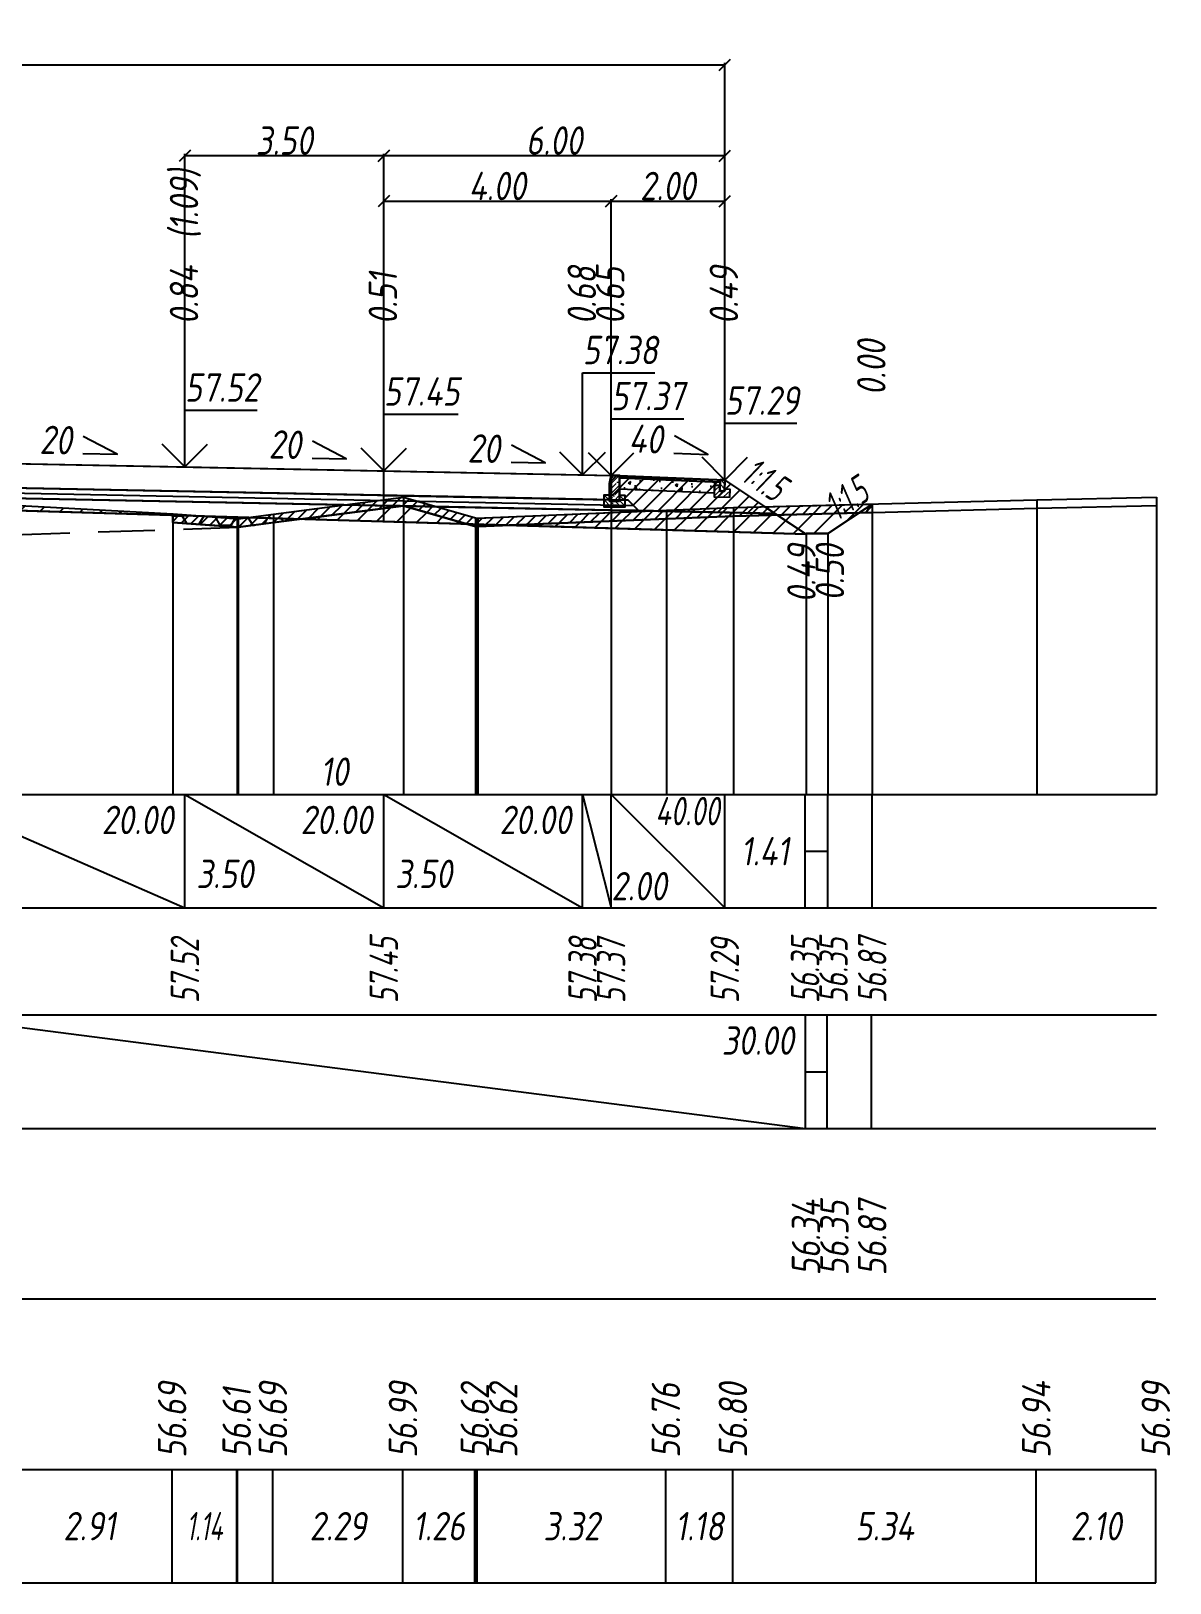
# Model space of a CAD drawing. Extents: x -717 to 1451, y -133302 to 233.
# Drawn here: x -158.1 to -57.9, y -72174.4 to -72037.8 of the extents above; entities that cross this region are included whole.
import ezdxf
from ezdxf.enums import TextEntityAlignment as Align

# ---------------------------------------------------------------- set-up
doc = ezdxf.new("R2010")
doc.units = 0
doc.linetypes.add('штриховая', pattern=[0.75, 0.5, -0.25])
for name, color, linetype in [('Интерполированный поперечник', 2, 'Continuous'), ('КОД_399', 252, 'Continuous'), ('Код_510', 7, 'Continuous'), ('Код_514', 1, 'Continuous'), ('Код_516', 1, 'Continuous'), ('Контур_0', 7, 'Continuous'), ('Контур_2521', 7, 'Continuous'), ('Контур_2564', 7, 'Continuous'), ('Контур_2660', 7, 'Continuous'), ('Контур_2665', 7, 'Continuous'), ('Контур_400', 7, 'Continuous'), ('Контур_508', 7, 'Continuous'), ('Контур_512', 7, 'Continuous'), ('Контур_513', 7, 'Continuous'), ('Красный поперечник', 1, 'Continuous'), ('Объём_2501', 7, 'Continuous'), ('Объём_2564', 7, 'Continuous'), ('Объём_2650', 7, 'Continuous'), ('Объём_2660', 7, 'Continuous'), ('Объём_2661', 7, 'Continuous'), ('Объём_2662', 7, 'Continuous'), ('Объём_2663', 7, 'Continuous'), ('Объём_2664', 7, 'Continuous'), ('Объём_2665', 7, 'Continuous'), ('Объём_2666', 7, 'Continuous'), ('Откосы', 7, 'Continuous'), ('Отметки покрытия', 7, 'Continuous'), ('Рабочие отметки', 7, 'Continuous'), ('Рабочие отметки доп.', 7, 'Continuous'), ('Слои выравнивания', 7, 'Continuous'), ('Таблица', 7, 'Continuous'), ('Уклоны проезжей части', 7, 'Continuous'), ('Черный поперечник', 3, 'Continuous')]:
    doc.layers.add(name, color=color, linetype=linetype)
for name, color, linetype, true_color in [('Контур_2540', 2, 'Continuous', 0xffff00), ('Контур_2560', 2, 'Continuous', 0xffff00), ('Контур_2561', 7, 'Continuous', 0xff8040), ('Контур_2562', 3, 'Continuous', 0x00ff00), ('Контур_2563', 7, 'Continuous', 0xff8000), ('Контур_2570', 7, 'Continuous', 0x80ff00), ('Контур_2736', 4, 'Continuous', 0x00ffff), ('Контур_402', 7, 'Continuous', 0xff6464), ('Контур_703', 4, 'Continuous', 0x00ffff), ('Контур_707', 4, 'Continuous', 0x00ffff), ('Контур_720', 131, 'Continuous', 0xaaffff), ('Объём_2500', 7, 'Continuous', 0xc0c0c0), ('Объём_2520', 7, 'Continuous', 0x80ffff), ('Объём_2540', 2, 'Continuous', 0xffff00), ('Объём_2560', 2, 'Continuous', 0xffff00), ('Объём_2561', 7, 'Continuous', 0xff8040), ('Объём_2562', 3, 'Continuous', 0x00ff00), ('Объём_2563', 7, 'Continuous', 0xff8000), ('Объём_2570', 7, 'Continuous', 0x80ff00), ('Объём_2600', 7, 'Continuous', 0x808000), ('Объём_2746', 2, 'Continuous', 0xffff00)]:
    doc.layers.add(name, color=color, linetype=linetype, true_color=true_color)
doc.styles.get("Standard").update_dxf_attribs({"font": 'txt', "height": 2.5})
doc.styles.add('М', font='romand.shx', dxfattribs={"width": 0.8, "oblique": 10, "height": 2.5})
doc.dimstyles.get("Standard").update_dxf_attribs({"dimtxt": 0.18, "dimasz": 0.18, "dimexe": 0.18, "dimexo": 0.0625, "dimgap": 0.09, "dimtad": 0, "dimtih": 1, "dimtoh": 1, "dimdec": 4, "dimzin": 0, "dimdsep": 46, "dimtxsty": 'Standard', "dimcen": 0.09, "dimadec": 0, "dimazin": 0, "dimtfac": 1, "dimtdec": 4, "dimtofl": 0, "dimtmove": 0, "dimatfit": 3, "dimfxl": 1, "dimtolj": 1, "dimtzin": 0, "dimarcsym": 0})
pattern_1 = [(0, (-362.9362, 0), (1.42875, 0.8248891935), [0.9525, -1.905]), (120, (-362.9362, 0), (-1.428749997, 0.824889199), [0.9525, -1.905]), (60, (-362.9362, 0), (3e-09, 1.649778392), [-1.905, 0.9525])]
pattern_2 = [(45, (-362.9362, 0), (-0.898025612, 0.898025612), [])]

# ---------------------------------------------------------------- blocks, each defined once
blk = doc.blocks.new('_Oblique')
at = {"color": 0, "linetype": 'ByBlock', "lineweight": -2}
blk.add_line((-0.5, -0.5), (0.5, 0.5), dxfattribs=at)
blk = doc.blocks.new('*D3006')
at = {"color": 0, "lineweight": -2, "transparency": 16777216}
for p, q in [((-107.09, -72076.92), (-107.09, -72052.6)), ((-107.09, -72052.78), (-97.09, -72052.78)), ((-97.09, -72077.32), (-97.09, -72052.6))]:
    blk.add_line(p, q, dxfattribs=at)
at = {"layer": 'Defpoints', "color": 0, "transparency": 16777216}
for p in [(-97.09, -72052.78), (-107.09, -72076.99), (-97.09, -72077.39)]:
    blk.add_point(p, dxfattribs=at)
at = {"color": 0, "lineweight": -2, "transparency": 16777216, "rotation": 180}
blk.add_blockref('_Oblique', (-107.09, -72052.78), dxfattribs=at)
at = {"color": 0, "lineweight": -2, "transparency": 16777216}
blk.add_blockref('_Oblique', (-97.09, -72052.78), dxfattribs=at)
at = {"color": 0, "transparency": 16777216, "insert": (-102.09, -72051.44), "char_height": 2.5, "width": 0.72, "attachment_point": 5, "style": 'М'}
blk.add_mtext('\\A1;2.00', dxfattribs=at)
blk = doc.blocks.new('*D3008')
at = {"color": 0, "lineweight": -2, "transparency": 16777216}
for p, q in [((-127.09, -72076.52), (-127.09, -72052.6)), ((-127.09, -72052.78), (-107.09, -72052.78)), ((-107.09, -72076.92), (-107.09, -72052.6))]:
    blk.add_line(p, q, dxfattribs=at)
at = {"layer": 'Defpoints', "color": 0, "transparency": 16777216}
for p in [(-107.09, -72052.78), (-127.09, -72076.59), (-107.09, -72076.99)]:
    blk.add_point(p, dxfattribs=at)
at = {"color": 0, "lineweight": -2, "transparency": 16777216, "rotation": 180}
blk.add_blockref('_Oblique', (-127.09, -72052.78), dxfattribs=at)
at = {"color": 0, "lineweight": -2, "transparency": 16777216}
blk.add_blockref('_Oblique', (-107.09, -72052.78), dxfattribs=at)
at = {"color": 0, "transparency": 16777216, "insert": (-117.09, -72051.44), "char_height": 2.5, "width": 0.72, "attachment_point": 5, "style": 'М'}
blk.add_mtext('\\A1;4.00', dxfattribs=at)
blk = doc.blocks.new('*D3010')
at = {"color": 0, "lineweight": -2, "transparency": 16777216}
for p, q in [((-144.59, -72076.17), (-144.59, -72048.6)), ((-127.09, -72048.78), (-144.59, -72048.78)), ((-127.09, -72076.52), (-127.09, -72048.6))]:
    blk.add_line(p, q, dxfattribs=at)
at = {"layer": 'Defpoints', "color": 0, "transparency": 16777216}
for p in [(-144.59, -72048.78), (-144.59, -72076.24), (-127.09, -72076.59)]:
    blk.add_point(p, dxfattribs=at)
at = {"color": 0, "lineweight": -2, "transparency": 16777216, "rotation": 180}
blk.add_blockref('_Oblique', (-144.59, -72048.78), dxfattribs=at)
at = {"color": 0, "lineweight": -2, "transparency": 16777216}
blk.add_blockref('_Oblique', (-127.09, -72048.78), dxfattribs=at)
at = {"color": 0, "transparency": 16777216, "insert": (-135.84, -72047.44), "char_height": 2.5, "width": 0.75, "attachment_point": 5, "style": 'М'}
blk.add_mtext('\\A1;3.50', dxfattribs=at)
blk = doc.blocks.new('*D3011')
at = {"color": 0, "lineweight": -2, "transparency": 16777216}
for p, q in [((-127.09, -72076.52), (-127.09, -72048.6)), ((-97.09, -72048.78), (-127.09, -72048.78)), ((-97.09, -72077.32), (-97.09, -72048.6))]:
    blk.add_line(p, q, dxfattribs=at)
at = {"layer": 'Defpoints', "color": 0, "transparency": 16777216}
for p in [(-127.09, -72048.78), (-127.09, -72076.59), (-97.09, -72077.39)]:
    blk.add_point(p, dxfattribs=at)
at = {"color": 0, "lineweight": -2, "transparency": 16777216, "rotation": 180}
blk.add_blockref('_Oblique', (-127.09, -72048.78), dxfattribs=at)
at = {"color": 0, "lineweight": -2, "transparency": 16777216}
blk.add_blockref('_Oblique', (-97.09, -72048.78), dxfattribs=at)
at = {"color": 0, "transparency": 16777216, "insert": (-112.09, -72047.44), "char_height": 2.5, "width": 0.72, "attachment_point": 5, "style": 'М'}
blk.add_mtext('\\A1;6.00', dxfattribs=at)
blk = doc.blocks.new('*D3013')
at = {"color": 0, "lineweight": -2, "transparency": 16777216}
for p, q in [((-245.24, -72077.62), (-245.24, -72040.6)), ((-245.24, -72040.78), (-97.09, -72040.78)), ((-97.09, -72077.32), (-97.09, -72040.6))]:
    blk.add_line(p, q, dxfattribs=at)
at = {"layer": 'Defpoints', "color": 0, "transparency": 16777216}
for p in [(-97.09, -72040.78), (-245.24, -72077.69), (-97.09, -72077.39)]:
    blk.add_point(p, dxfattribs=at)
at = {"color": 0, "lineweight": -2, "transparency": 16777216, "rotation": 180}
blk.add_blockref('_Oblique', (-245.24, -72040.78), dxfattribs=at)
at = {"color": 0, "lineweight": -2, "transparency": 16777216}
blk.add_blockref('_Oblique', (-97.09, -72040.78), dxfattribs=at)
at = {"color": 0, "transparency": 16777216, "insert": (-171.17, -72039.44), "char_height": 2.5, "width": 0.96, "attachment_point": 5, "style": 'М'}
blk.add_mtext('\\A1;29.63', dxfattribs=at)
blk = doc.blocks.new('Тротуар1')
at = {"linetype": 'Continuous', "lineweight": 13}
h = blk.add_hatch(dxfattribs=at)
h.set_pattern_fill('ANSI35', scale=5, angle=90)
h.set_pattern_definition([(135, (-1541.6927, -4801.9416), (-0.88388348, -0.88388348), []), (135, (-1541.6927, -4801.0577), (-0.88388348, -0.88388348), [1.5625, -0.3125, 0, -0.3125])])
h.paths.add_polyline_path([(-16.72, -1.24), (-17.72, -1.24), (-17.72, -2.24), (-18.52, -2.24), (-18.52, -1.85), (-19.52, -1.89), (-19.52, -3.24), (-16.72, -3.24)])
h = blk.add_hatch(dxfattribs=at)
h.set_pattern_fill('ANSI35', scale=5)
h.set_pattern_definition([(45, (-1541.6927, -4800.4416), (-0.88388348, 0.88388348), []), (45, (-1540.8088, -4800.4416), (-0.88388348, 0.88388348), [1.5625, -0.3125, 0, -0.3125])])
h.paths.add_polyline_path([(-17.72, -0.24), (-18.52, -0.24), (-18.52, -2.24), (-17.72, -2.24)])
at = {"linetype": 'Continuous'}
h = blk.add_hatch(dxfattribs=at)
h.set_pattern_fill('ANSI31', color=256, scale=15, angle=45, style=0)
h.set_pattern_definition([(90, (-1932.1888, -4954.235), (-1.875, 3e-16), [])])
h.paths.add_polyline_path([(0, 0), (-17.72, -0.24), (-17.71, -0.63), (-11.04, -0.58), (0, -0.4)])
at = {"layer": 'КОД_399'}
h = blk.add_hatch(dxfattribs=at)
h.set_pattern_fill('AR-CONC', scale=0.7, angle=45, style=0)
h.set_pattern_definition([(95, (-1932.189, -4954.235), (3.860864, 3.2396496), [0.525, -5.775]), (40, (-1932.189, -4954.235), (-4.409945, 3.036377), [0.42, -4.62]), (145.45144, (-1931.867, -4953.965), (-0.549081, 6.2760265), [0.4461813, -4.907995]), (91.1842, (-1933.179, -4953.245), (6.101854, 4.4632964), [0.7875, -8.6625]), (141.63564, (-1932.67, -4952.873), (-0.1953, 9.447982), [0.669272, -7.361996]), (36.18416, (-1933.179, -4953.245), (-0.1953, 9.447982), [0.63, -6.93]), (66, (-1932.4363, -4952.9975), (4.947401, 0.9616773), [0.525, -5.775]), (11, (-1932.4363, -4952.9975), (-2.38496, 4.793659), [0.42, -4.62]), (116.45144, (-1932.024, -4952.9174), (2.562441, 5.7553363), [0.4461813, -4.907995]), (82.5, (-1932.1888, -4954.235), (-1.5875523, 1.7079287), [0, -4.564, 0, -4.69, 0, -4.6375]), (52.5, (-1932.1888, -4954.235), (-0.6501106, 3.2543661), [0, -2.674, 0, -4.459, 0, -1.7675]), (12.5, (-1933.2926, -4955.3388), (2.7539272, 2.5306453), [0, -1.75, 0, -5.46, 0, -7.245]), (2.5, (-1933.7876, -4955.8337), (2.3911299, 3.3821186), [0, -2.275, 0, -3.626, 0, -5.145])])
h.paths.add_polyline_path([(0, -0.4), (-17.71, -0.63), (-17.72, -1.24), (-16.71, -1.24), (-16.72, -2.62), (-0.07, -2.41)])
at = {"linetype": 'Continuous'}
blk.add_lwpolyline([(-17.72, -1.24), (-16.72, -1.24), (-16.72, -3.24), (-19.52, -3.24), (-19.52, -1.89), (-18.52, -1.85)], dxfattribs=at)
at = {"color": 7, "lineweight": 30}
for points in [[(-18.52, -0.24), (-18.52, -2.24), (-17.72, -2.24), (-17.72, -0.24), (-18.52, -0.24)], [(-8.6, -0.53), (0, -0.4)]]:
    blk.add_lwpolyline(points, dxfattribs=at)
for points in [[(0, 0), (-17.72, -0.24), (-17.72, -0.63), (0, -0.4)], [(0, -0.4), (-17.71, -0.63), (-17.72, -1.24), (-16.71, -1.24), (-16.72, -2.62), (-0.07, -2.39)]]:
    blk.add_lwpolyline(points, close=True)
blk = doc.blocks.new('БР100.30.18')
at = {"linetype": 'Continuous', "lineweight": 13}
h = blk.add_hatch(dxfattribs=at)
h.set_pattern_fill('ANSI35', scale=5)
h.set_pattern_definition([(45, (-1504.996, -4799.2297), (-0.88388348, 0.88388348), []), (45, (-1504.1121, -4799.2297), (-0.88388348, 0.88388348), [1.5625, -0.3125, 0, -0.3125])])
h.paths.add_polyline_path([(0.3, 3.47), (1.8, 3.47), (1.8, -1.03), (0, -1.03), (0, 1.97)])
h = blk.add_hatch(dxfattribs=at)
h.set_pattern_fill('ANSI35', scale=5, angle=90)
h.set_pattern_definition([(135, (-1504.996, -4800.7297), (-0.88388348, -0.88388348), []), (135, (-1504.996, -4799.8458), (-0.88388348, -0.88388348), [1.5625, -0.3125, 0, -0.3125])])
h.paths.add_polyline_path([(-1, -0.03), (0, -0.03), (0, -1.03), (1.8, -1.03), (1.8, -0.03), (2.8, -0.03), (2.8, -2.03), (-1, -2.03)])
at = {"color": 7, "lineweight": 30}
blk.add_lwpolyline([(1.8, -1.03), (0, -1.03), (0, 1.97), (0.3, 3.47), (1.8, 3.47)], close=True, dxfattribs=at)
at = {"linetype": 'Continuous'}
blk.add_lwpolyline([(0, -0.03), (-1, -0.03), (-1, -2.03), (2.8, -2.03), (2.8, -0.03), (1.8, -0.03)], dxfattribs=at)

msp = doc.modelspace()

# ---------------------------------------------------------------- hatches: boundary and pattern name
at = {"layer": 'Объём_2563'}
h = msp.add_hatch(dxfattribs=at)
h.set_pattern_fill('ANSI31', color=256, scale=0.3)
h.set_pattern_definition([(45, (-362.9362, 0), (-0.673519209, 0.673519209), [])])
h.paths.add_polyline_path([(-104.669, -72080.022), (-105.588, -72079.104), (-107.088, -72079.074), (-107.088, -72076.924), (-97.088, -72077.324), (-92.681, -72080.262)])
at = {"layer": 'Объём_2570'}
h = msp.add_hatch(dxfattribs=at)
h.set_pattern_fill('ANSI31', color=256, scale=0.2)
h.set_pattern_definition([(45, (-362.9362, 0), (-0.449012806, 0.449012806), [])])
h.paths.add_polyline_path([(-84.111, -72080.187), (-96.313, -72080.504), (-118.941, -72081.423), (-119.023, -72081.408), (-125.345, -72079.586), (-139.897, -72081.478), (-145.659, -72081.064), (-145.659, -72080.314), (-139.897, -72080.728), (-125.345, -72078.836), (-119.023, -72080.658), (-118.941, -72080.673), (-96.313, -72079.754), (-84.111, -72079.437)])
at = {"layer": 'Объём_2600'}
h = msp.add_hatch(dxfattribs=at)
h.set_pattern_fill('ANSI31', color=6, scale=0.4)
h.set_pattern_definition(pattern_2)
h.paths.add_polyline_path([(-165.352, -72079.248), (-160.199, -72079.5), (-145.659, -72080.314), (-145.659, -72080.42), (-167.416, -72079.767), (-167.416, -72079.212)])
h = msp.add_hatch(dxfattribs=at)
h.set_pattern_fill('ANSI31', color=6, scale=0.4)
h.set_pattern_definition(pattern_2)
h.paths.add_polyline_path([(-165.352, -72079.248), (-160.199, -72079.5), (-145.659, -72080.314), (-145.659, -72080.42), (-167.416, -72079.767), (-167.416, -72079.212)])
h = msp.add_hatch(dxfattribs=at)
h.set_pattern_fill('HONEY', color=5, scale=0.3)
h.set_pattern_definition(pattern_1)
h.paths.add_polyline_path([(-139.975, -72081.47), (-145.659, -72081.064), (-145.659, -72080.42), (-134.358, -72080.759), (-139.897, -72081.478)])
h = msp.add_hatch(dxfattribs=at)
h.set_pattern_fill('ANSI31', color=6, scale=0.4)
h.set_pattern_definition(pattern_2)
h.paths.add_polyline_path([(-134.358, -72080.759), (-125.345, -72079.586), (-119.754, -72081.197)])
h = msp.add_hatch(dxfattribs=at)
h.set_pattern_fill('ANSI31', color=6, scale=0.4)
h.set_pattern_definition(pattern_2)
h.paths.add_polyline_path([(-96.313, -72080.504), (-85.281, -72080.217), (-88.014, -72082.039), (-89.936, -72082.039), (-89.936, -72082.091), (-116.046, -72081.308)])
h = msp.add_hatch(dxfattribs=at)
h.set_pattern_fill('HONEY', color=5, scale=0.3)
h.set_pattern_definition(pattern_1)
h.paths.add_polyline_path([(-85.281, -72080.217), (-84.111, -72079.437), (-84.111, -72080.187)])
h = msp.add_hatch(dxfattribs=at)
h.set_pattern_fill('HONEY', color=5, scale=0.3)
h.set_pattern_definition(pattern_1)
h.paths.add_polyline_path([(-119.023, -72081.408), (-119.754, -72081.197), (-116.046, -72081.308), (-118.941, -72081.423)])

# ---------------------------------------------------------------- linework, layer by layer
at = {"layer": 'Интерполированный поперечник', "linetype": 'штриховая', "ltscale": 10, "flags": 128}
msp.add_lwpolyline([(-249.662, -72085.191), (-139.897, -72081.478)], dxfattribs=at)
at = {"layer": 'Код_510'}
for p, q in [((-145.713, -72174.421), (-145.713, -72164.421)), ((-140.029, -72174.421), (-140.029, -72164.421)), ((-139.951, -72174.421), (-139.951, -72164.421)), ((-136.84, -72174.421), (-136.84, -72164.421)), ((-125.4, -72174.421), (-125.4, -72164.421)), ((-119.077, -72174.421), (-119.077, -72164.421)), ((-118.996, -72174.421), (-118.996, -72164.421)), ((-118.86, -72174.421), (-118.86, -72164.421)), ((-102.268, -72174.421), (-102.268, -72164.421)), ((-96.367, -72174.421), (-96.367, -72164.421)), ((-69.673, -72174.421), (-69.673, -72164.421)), ((-59.165, -72174.421), (-59.165, -72164.421))]:
    msp.add_line(p, q, dxfattribs=at)
at = {"layer": 'Код_514'}
for p, q in [((-167.416, -72105), (-144.588, -72115)), ((-144.588, -72115), (-144.588, -72105)), ((-144.588, -72105), (-127.088, -72115)), ((-127.088, -72115), (-127.088, -72105)), ((-127.088, -72105), (-109.588, -72115)), ((-109.588, -72115), (-109.588, -72105)), ((-109.588, -72105), (-107.088, -72115)), ((-107.088, -72115), (-107.088, -72105)), ((-107.088, -72105), (-97.088, -72115)), ((-97.088, -72115), (-97.088, -72105)), ((-90.014, -72115), (-90.014, -72105)), ((-88.014, -72115), (-88.014, -72105)), ((-84.111, -72115), (-84.111, -72105)), ((-90.014, -72110), (-88.014, -72110))]:
    msp.add_line(p, q, dxfattribs=at)
at = {"layer": 'Код_516'}
for p, q in [((-167.47, -72124.421), (-89.99, -72134.421)), ((-89.99, -72134.421), (-89.99, -72124.421)), ((-89.99, -72134.421), (-89.99, -72124.421)), ((-88.069, -72134.421), (-88.069, -72124.421)), ((-84.165, -72134.421), (-84.165, -72124.421)), ((-89.99, -72129.421), (-88.069, -72129.421))]:
    msp.add_line(p, q, dxfattribs=at)
at = {"layer": 'Контур_0', "color": 18, "true_color": 0x000000, "flags": 128}
for points in [[(-109.588, -72079.024), (-167.416, -72077.867), (-167.416, -72075.717), (-107.088, -72076.924), (-107.088, -72079.074), (-109.588, -72079.024), (-109.588, -72079.024)], [(-107.088, -72079.974), (-167.416, -72078.767), (-167.416, -72077.867), (-105.588, -72079.104), (-104.669, -72080.022), (-107.088, -72079.974), (-107.088, -72079.974)], [(-107.088, -72079.074), (-105.588, -72079.104), (-104.669, -72080.022), (-92.681, -72080.262)]]:
    msp.add_lwpolyline(points, dxfattribs=at)
at = {"layer": 'Контур_2521', "color": 18, "true_color": 0x000000, "flags": 128}
msp.add_lwpolyline([(-167.416, -72078.317), (-105.129, -72079.563)], dxfattribs=at)
at = {"layer": 'Контур_2540', "flags": 128}
msp.add_lwpolyline([(-89.936, -72082.091), (-167.416, -72079.767), (-167.416, -72078.767), (-92.681, -72080.262), (-89.936, -72082.091), (-89.936, -72082.091)], dxfattribs=at)
at = {"layer": 'Контур_2560', "flags": 128}
msp.add_lwpolyline([(-107.088, -72076.924), (-97.088, -72077.324), (-97.088, -72077.324), (-97.088, -72077.324)], dxfattribs=at)
at = {"layer": 'Контур_2561', "flags": 128}
msp.add_lwpolyline([(-107.088, -72076.924), (-107.088, -72076.924), (-97.088, -72077.324), (-97.088, -72077.324), (-107.088, -72076.924)], dxfattribs=at)
at = {"layer": 'Контур_2562', "flags": 128}
msp.add_lwpolyline([(-97.088, -72077.324), (-97.088, -72077.324), (-97.088, -72077.324), (-97.088, -72077.324), (-97.088, -72077.324)], dxfattribs=at)
at = {"layer": 'Контур_2563', "flags": 128}
msp.add_lwpolyline([(-104.669, -72080.022), (-105.588, -72079.104), (-107.088, -72079.074), (-107.088, -72076.924), (-97.088, -72077.324), (-92.681, -72080.262), (-104.669, -72080.022), (-104.669, -72080.022)], dxfattribs=at)
at = {"layer": 'Контур_2564', "flags": 128}
msp.add_lwpolyline([(-107.088, -72076.924), (-97.088, -72077.324)], dxfattribs=at)
at = {"layer": 'Контур_2570', "flags": 128}
msp.add_lwpolyline([(-160.199, -72079.5), (-145.659, -72080.314), (-145.659, -72081.064), (-139.975, -72081.47), (-139.897, -72081.478), (-136.785, -72081.075), (-125.345, -72079.586), (-119.023, -72081.408), (-118.941, -72081.423), (-118.805, -72081.421), (-102.214, -72080.74), (-96.313, -72080.504), (-69.619, -72079.81), (-59.111, -72079.571)], dxfattribs=at)
at = {"layer": 'Контур_2660', "flags": 128}
msp.add_lwpolyline([(-167.416, -72079.767), (-89.936, -72082.091)], dxfattribs=at)
at = {"layer": 'Контур_2665', "flags": 128}
msp.add_lwpolyline([(-97.088, -72077.324), (-97.088, -72077.324)], dxfattribs=at)
at = {"layer": 'Контур_2736', "flags": 128}
msp.add_lwpolyline([(-97.088, -72077.324), (-93.55, -72079.682), (-93.55, -72079.682), (-90.014, -72082.039)], dxfattribs=at)
at = {"layer": 'Контур_400', "flags": 128}
msp.add_lwpolyline([(-167.416, -72075.717), (-144.588, -72076.174), (-127.088, -72076.524), (-127.088, -72076.524), (-127.088, -72076.524), (-127.088, -72076.524), (-109.588, -72076.874), (-109.588, -72076.874), (-107.088, -72076.924)], dxfattribs=at)
at = {"layer": 'Контур_402', "flags": 128}
msp.add_lwpolyline([(-252.278, -72082.313), (-213.428, -72081.147), (-213.428, -72079.452), (-207.257, -72079.296), (-188.378, -72078.84), (-181.791, -72078.961), (-167.416, -72079.212), (-167.416, -72079.767), (-89.936, -72082.091)], dxfattribs=at)
at = {"layer": 'Контур_508', "flags": 128}
msp.add_lwpolyline([(-254.866, -72084.038), (-252.278, -72082.313), (-213.428, -72081.147), (-213.428, -72079.452), (-207.257, -72079.296), (-188.378, -72078.84), (-181.791, -72078.961), (-167.416, -72079.212), (-167.416, -72079.767), (-89.936, -72082.091), (-89.936, -72082.039), (-88.014, -72082.039), (-84.111, -72079.437)], dxfattribs=at)
at = {"layer": 'Контур_512', "flags": 128}
msp.add_lwpolyline([(-167.416, -72079.767), (-89.936, -72082.091), (-89.936, -72082.039), (-88.014, -72082.039), (-84.111, -72079.437)], dxfattribs=at)
at = {"layer": 'Контур_513', "flags": 128}
msp.add_lwpolyline([(-254.866, -72084.038), (-252.278, -72082.313), (-213.428, -72081.147), (-213.428, -72079.452), (-207.257, -72079.296), (-188.378, -72078.84), (-181.791, -72078.961), (-167.416, -72079.212), (-167.416, -72079.767), (-89.936, -72082.091), (-89.936, -72082.039), (-88.014, -72082.039), (-84.111, -72079.437)], dxfattribs=at)
at = {"layer": 'Контур_703', "flags": 128}
for points in [[(-97.088, -72077.324), (-93.55, -72079.682)], [(-93.55, -72079.682), (-90.014, -72082.039)]]:
    msp.add_lwpolyline(points, dxfattribs=at)
at = {"layer": 'Контур_707', "flags": 128}
msp.add_lwpolyline([(-88.014, -72082.039), (-84.111, -72079.437)], dxfattribs=at)
at = {"layer": 'Контур_720', "flags": 128}
msp.add_lwpolyline([(-90.014, -72082.039), (-88.014, -72082.039)], dxfattribs=at)
at = {"layer": 'Красный поперечник'}
for p, q in [((-167.416, -72075.717), (-144.588, -72076.174)), ((-144.588, -72076.174), (-127.088, -72076.524)), ((-127.088, -72076.524), (-109.588, -72076.874)), ((-109.588, -72076.874), (-107.088, -72076.924)), ((-107.088, -72076.924), (-97.088, -72077.324)), ((-97.088, -72077.324), (-90.014, -72082.039)), ((-88.014, -72082.039), (-84.111, -72079.437)), ((-84.111, -72079.437), (-84.111, -72105)), ((-90.014, -72082.039), (-88.014, -72082.039)), ((-89.936, -72082.039), (-89.936, -72105)), ((-89.936, -72082.091), (-89.936, -72105)), ((-88.014, -72082.039), (-88.014, -72105))]:
    msp.add_line(p, q, dxfattribs=at)
at = {"layer": 'Объём_2500', "color": 18, "true_color": 0x000000, "flags": 128}
for points in [[(-109.588, -72079.024), (-167.416, -72077.867), (-167.416, -72075.717), (-107.088, -72076.924), (-107.088, -72079.074), (-109.588, -72079.024), (-109.588, -72079.024)], [(-127.088, -72076.524), (-107.088, -72076.924), (-107.088, -72079.074), (-109.588, -72079.024), (-109.588, -72079.024), (-109.588, -72079.024), (-127.088, -72078.674), (-127.088, -72076.524)]]:
    msp.add_lwpolyline(points, dxfattribs=at)
at = {"layer": 'Объём_2501', "flags": 128}
for points in [[(-167.416, -72075.717), (-144.588, -72076.174), (-127.088, -72076.524), (-127.088, -72076.524), (-127.088, -72076.524), (-127.088, -72076.524), (-109.588, -72076.874), (-109.588, -72076.874), (-107.088, -72076.924)], [(-127.088, -72076.524), (-109.588, -72076.874), (-109.588, -72076.874), (-107.088, -72076.924)]]:
    msp.add_lwpolyline(points, dxfattribs=at)
at = {"layer": 'Объём_2520', "color": 250, "flags": 128}
for points in [[(-107.088, -72079.974), (-167.416, -72078.767), (-167.416, -72077.867), (-105.588, -72079.104), (-104.669, -72080.022), (-107.088, -72079.974), (-107.088, -72079.974)], [(-127.088, -72078.674), (-105.588, -72079.104), (-104.669, -72080.022), (-107.088, -72079.974), (-107.088, -72079.974), (-107.088, -72079.974), (-127.088, -72079.574), (-127.088, -72078.674)]]:
    msp.add_lwpolyline(points, dxfattribs=at)
at = {"layer": 'Объём_2540', "flags": 128}
for points in [[(-89.936, -72082.091), (-167.416, -72079.767), (-167.416, -72078.767), (-92.681, -72080.262), (-89.936, -72082.091), (-89.936, -72082.091)], [(-127.088, -72079.574), (-92.681, -72080.262), (-89.936, -72082.091), (-89.936, -72082.091), (-89.936, -72082.091), (-127.088, -72080.977), (-127.088, -72079.574)]]:
    msp.add_lwpolyline(points, dxfattribs=at)
at = {"layer": 'Объём_2560', "flags": 128}
msp.add_lwpolyline([(-107.088, -72076.924), (-97.088, -72077.324), (-97.088, -72077.324), (-97.088, -72077.324)], dxfattribs=at)
msp.add_lwpolyline([(-107.088, -72076.924), (-97.088, -72077.324), (-97.088, -72077.324), (-97.088, -72077.324)], dxfattribs=at)
at = {"layer": 'Объём_2561', "flags": 128}
msp.add_lwpolyline([(-107.088, -72076.924), (-107.088, -72076.924), (-97.088, -72077.324), (-97.088, -72077.324), (-107.088, -72076.924)], dxfattribs=at)
msp.add_lwpolyline([(-107.088, -72076.924), (-107.088, -72076.924), (-97.088, -72077.324), (-97.088, -72077.324), (-107.088, -72076.924)], dxfattribs=at)
at = {"layer": 'Объём_2562', "flags": 128}
msp.add_lwpolyline([(-97.088, -72077.324), (-97.088, -72077.324), (-97.088, -72077.324), (-97.088, -72077.324), (-97.088, -72077.324)], dxfattribs=at)
msp.add_lwpolyline([(-97.088, -72077.324), (-97.088, -72077.324), (-97.088, -72077.324), (-97.088, -72077.324), (-97.088, -72077.324)], dxfattribs=at)
at = {"layer": 'Объём_2563', "color": 250, "flags": 128}
msp.add_lwpolyline([(-104.669, -72080.022), (-105.588, -72079.104), (-107.088, -72079.074), (-107.088, -72076.924), (-97.088, -72077.324), (-92.681, -72080.262), (-104.669, -72080.022), (-104.669, -72080.022)], dxfattribs=at)
msp.add_lwpolyline([(-104.669, -72080.022), (-105.588, -72079.104), (-107.088, -72079.074), (-107.088, -72076.924), (-97.088, -72077.324), (-92.681, -72080.262), (-104.669, -72080.022), (-104.669, -72080.022)], dxfattribs=at)
at = {"layer": 'Объём_2564', "flags": 128}
msp.add_lwpolyline([(-107.088, -72076.924), (-97.088, -72077.324)], dxfattribs=at)
msp.add_lwpolyline([(-107.088, -72076.924), (-97.088, -72077.324)], dxfattribs=at)
at = {"layer": 'Объём_2570', "flags": 128}
for points in [[(-84.111, -72080.187), (-96.313, -72080.504), (-118.941, -72081.423), (-119.023, -72081.408), (-125.345, -72079.586), (-139.897, -72081.478), (-145.659, -72081.064), (-145.659, -72080.314), (-139.897, -72080.728), (-125.345, -72078.836), (-119.023, -72080.658), (-118.941, -72080.673), (-96.313, -72079.754), (-84.111, -72079.437), (-84.111, -72080.187), (-84.111, -72080.187)], [(-127.088, -72079.062), (-125.345, -72078.836), (-119.023, -72080.658), (-118.941, -72080.673), (-96.313, -72079.754), (-84.111, -72079.437), (-84.111, -72080.187), (-84.111, -72080.187), (-84.111, -72080.187), (-96.313, -72080.504), (-118.941, -72081.423), (-119.023, -72081.408), (-125.345, -72079.586), (-127.088, -72079.812), (-127.088, -72079.062)]]:
    msp.add_lwpolyline(points, dxfattribs=at)
at = {"layer": 'Объём_2600', "color": 5, "flags": 128}
for points in [[(-139.975, -72081.47), (-145.659, -72081.064), (-145.659, -72080.42), (-134.358, -72080.759), (-139.897, -72081.478), (-139.975, -72081.47), (-139.975, -72081.47)], [(-85.281, -72080.217), (-84.111, -72079.437), (-84.111, -72080.187), (-85.281, -72080.217), (-85.281, -72080.217)], [(-85.281, -72080.217), (-84.111, -72079.437), (-84.111, -72080.187), (-85.281, -72080.217), (-85.281, -72080.217)], [(-119.023, -72081.408), (-119.754, -72081.197), (-116.046, -72081.308), (-118.941, -72081.423), (-119.023, -72081.408), (-119.023, -72081.408)], [(-119.023, -72081.408), (-119.754, -72081.197), (-116.046, -72081.308), (-118.941, -72081.423), (-119.023, -72081.408), (-119.023, -72081.408)]]:
    msp.add_lwpolyline(points, dxfattribs=at)
at = {"layer": 'Объём_2650', "color": 6, "flags": 128}
for points in [[(-165.352, -72079.248), (-160.199, -72079.5), (-145.659, -72080.314), (-145.659, -72080.42), (-167.416, -72079.767), (-167.416, -72079.212), (-165.352, -72079.248), (-165.352, -72079.248)], [(-134.358, -72080.759), (-125.345, -72079.586), (-119.754, -72081.197), (-134.358, -72080.759), (-134.358, -72080.759)], [(-127.088, -72079.812), (-125.345, -72079.586), (-119.754, -72081.197), (-127.088, -72080.977), (-127.088, -72079.812)], [(-96.313, -72080.504), (-85.281, -72080.217), (-88.014, -72082.039), (-89.936, -72082.039), (-89.936, -72082.091), (-116.046, -72081.308), (-96.313, -72080.504), (-96.313, -72080.504)], [(-96.313, -72080.504), (-85.281, -72080.217), (-88.014, -72082.039), (-89.936, -72082.039), (-89.936, -72082.091), (-116.046, -72081.308), (-96.313, -72080.504), (-96.313, -72080.504)]]:
    msp.add_lwpolyline(points, dxfattribs=at)
at = {"layer": 'Объём_2660', "flags": 128}
for points in [[(-167.416, -72079.767), (-89.936, -72082.091)], [(-127.088, -72080.977), (-89.936, -72082.091)]]:
    msp.add_lwpolyline(points, dxfattribs=at)
at = {"layer": 'Объём_2661', "flags": 128}
msp.add_lwpolyline([(-97.088, -72077.324), (-93.55, -72079.682), (-90.014, -72082.039)], dxfattribs=at)
msp.add_lwpolyline([(-97.088, -72077.324), (-93.55, -72079.682), (-90.014, -72082.039)], dxfattribs=at)
at = {"layer": 'Объём_2662', "flags": 128}
msp.add_lwpolyline([(-88.014, -72082.039), (-84.111, -72079.437)], dxfattribs=at)
msp.add_lwpolyline([(-88.014, -72082.039), (-84.111, -72079.437)], dxfattribs=at)
at = {"layer": 'Объём_2663', "flags": 128}
msp.add_lwpolyline([(-90.014, -72082.039), (-88.014, -72082.039)], dxfattribs=at)
msp.add_lwpolyline([(-90.014, -72082.039), (-88.014, -72082.039)], dxfattribs=at)
at = {"layer": 'Объём_2664', "flags": 128}
msp.add_lwpolyline([(-90.014, -72082.039), (-88.014, -72082.039)], dxfattribs=at)
msp.add_lwpolyline([(-90.014, -72082.039), (-88.014, -72082.039)], dxfattribs=at)
at = {"layer": 'Объём_2665', "flags": 128}
msp.add_lwpolyline([(-97.088, -72077.324), (-97.088, -72077.324)], dxfattribs=at)
msp.add_lwpolyline([(-97.088, -72077.324), (-97.088, -72077.324)], dxfattribs=at)
at = {"layer": 'Объём_2666', "flags": 128}
msp.add_lwpolyline([(-97.088, -72077.324), (-93.55, -72079.682), (-93.55, -72079.682), (-90.014, -72082.039)], dxfattribs=at)
msp.add_lwpolyline([(-97.088, -72077.324), (-93.55, -72079.682), (-93.55, -72079.682), (-90.014, -72082.039)], dxfattribs=at)
at = {"layer": 'Объём_2746', "flags": 128}
for points in [[(-145.659, -72080.42), (-165.352, -72079.829), (-165.352, -72079.248), (-160.199, -72079.5), (-145.659, -72080.314), (-145.659, -72080.42), (-145.659, -72080.42)], [(-134.358, -72080.759), (-125.345, -72079.586), (-119.754, -72081.197), (-134.358, -72080.759), (-134.358, -72080.759)], [(-127.088, -72079.812), (-125.345, -72079.586), (-119.754, -72081.197), (-127.088, -72080.977), (-127.088, -72079.812)], [(-90.014, -72082.039), (-89.936, -72082.039), (-89.936, -72082.091), (-116.046, -72081.308), (-96.313, -72080.504), (-92.467, -72080.404), (-90.014, -72082.039), (-90.014, -72082.039)], [(-90.014, -72082.039), (-89.936, -72082.039), (-89.936, -72082.091), (-116.046, -72081.308), (-96.313, -72080.504), (-92.467, -72080.404), (-90.014, -72082.039), (-90.014, -72082.039)]]:
    msp.add_lwpolyline(points, dxfattribs=at)
at = {"layer": 'Отметки покрытия', "color": 1}
for p, q in [((-109.588, -72076.874), (-109.588, -72067.874)), ((-109.588, -72067.874), (-103.238, -72067.874)), ((-144.588, -72076.174), (-144.588, -72071.174)), ((-144.588, -72071.174), (-138.238, -72071.174)), ((-127.088, -72076.524), (-127.088, -72071.524)), ((-127.088, -72071.524), (-120.538, -72071.524)), ((-107.088, -72076.924), (-107.088, -72071.924)), ((-107.088, -72071.924), (-100.688, -72071.924)), ((-97.088, -72077.324), (-97.088, -72072.324)), ((-97.088, -72072.324), (-90.738, -72072.324)), ((-144.588, -72076.174), (-146.588, -72074.174)), ((-144.588, -72076.174), (-142.588, -72074.174)), ((-127.088, -72076.524), (-129.088, -72074.524)), ((-127.088, -72076.524), (-125.088, -72074.524)), ((-109.588, -72076.874), (-111.588, -72074.874)), ((-109.588, -72076.874), (-107.588, -72074.874)), ((-107.088, -72076.924), (-109.088, -72074.924)), ((-107.088, -72076.924), (-105.088, -72074.924)), ((-97.088, -72077.324), (-99.088, -72075.324)), ((-97.088, -72077.324), (-95.088, -72075.324))]:
    msp.add_line(p, q, dxfattribs=at)
at = {"layer": 'Слои выравнивания'}
msp.add_line((-107.088, -72076.924), (-107.088, -72105), dxfattribs=at)
at = {"layer": 'Таблица'}
for p, q in [((-279.866, -72105), (-59.111, -72105)), ((-279.866, -72115), (-59.111, -72115)), ((-279.866, -72124.421), (-59.111, -72124.421)), ((-279.921, -72134.421), (-59.165, -72134.421)), ((-279.921, -72149.421), (-59.165, -72149.421)), ((-279.921, -72164.421), (-59.165, -72164.421)), ((-279.921, -72174.421), (-59.165, -72174.421))]:
    msp.add_line(p, q, dxfattribs=at)
at = {"layer": 'Уклоны проезжей части', "color": 1, "flags": 128}
for points in [[(-153.554, -72074.992), (-150.555, -72075.052), (-153.524, -72073.493)], [(-101.574, -72074.947), (-98.576, -72075.067), (-101.514, -72073.448)], [(-133.39, -72075.396), (-130.391, -72075.456), (-133.36, -72073.896)], [(-115.89, -72075.746), (-112.891, -72075.806), (-115.86, -72074.246)]]:
    msp.add_lwpolyline(points, dxfattribs=at)
at = {"layer": 'Черный поперечник', "color": 7}
for p, q in [((-125.345, -72078.836), (-125.345, -72105)), ((-69.619, -72079.06), (-69.619, -72105)), ((-59.111, -72078.821), (-59.111, -72105)), ((-145.659, -72080.314), (-145.659, -72105)), ((-136.785, -72080.325), (-136.785, -72105)), ((-102.214, -72079.99), (-102.214, -72105)), ((-96.313, -72079.754), (-96.313, -72105)), ((-139.975, -72080.72), (-139.975, -72105)), ((-139.897, -72080.728), (-139.897, -72105)), ((-119.023, -72080.658), (-119.023, -72105)), ((-118.941, -72080.673), (-118.941, -72105)), ((-118.805, -72080.671), (-118.805, -72105))]:
    msp.add_line(p, q, dxfattribs=at)
at = {"layer": 'Черный поперечник', "flags": 128}
msp.add_lwpolyline([(-160.199, -72079.5), (-145.659, -72080.314), (-139.975, -72080.72), (-139.897, -72080.728), (-136.785, -72080.325), (-125.345, -72078.836), (-119.023, -72080.658), (-118.941, -72080.673), (-118.805, -72080.671), (-102.214, -72079.99), (-96.313, -72079.754), (-69.619, -72079.06), (-59.111, -72078.821)], dxfattribs=at)

# ---------------------------------------------------------------- block references
at = {"lineweight": 18, "xscale": 0.5, "yscale": 0.5, "zscale": 0.5, "rotation": 359.9444632229611}
msp.add_blockref('БР100.30.18', (-107.239, -72078.657), dxfattribs=at)
at = {"xscale": -0.4999999999999984, "yscale": 0.4999999999999997, "zscale": 0.4999999999999997, "rotation": 358.2855609405552}
msp.add_blockref('Тротуар1', (-106.338, -72076.924), dxfattribs=at)

# ---------------------------------------------------------------- texts
at = {"layer": 'Код_510', "style": 'М', "oblique": 10, "width": 0.8}
for s, p in [('56.69', (-145.713, -72163.421)), ('56.69', (-136.84, -72163.421)), ('56.99', (-125.4, -72163.421)), ('56.62', (-119.077, -72163.421)), ('56.62', (-116.577, -72163.421)), ('56.76', (-102.268, -72163.421)), ('56.80', (-96.367, -72163.421)), ('56.94', (-69.673, -72163.421)), ('56.99', (-59.165, -72163.421)), ('56.61', (-140.029, -72163.421))]:
    msp.add_text(s, height=2.5, rotation=90, dxfattribs=at).set_placement(p, align=Align.MIDDLE_LEFT)
at = {"layer": 'Код_510', "style": 'М', "oblique": 10}
for s, width, p in [('2.91', 0.8, (-152.983, -72169.421)), ('1.14', 0.6, (-142.871, -72169.421)), ('2.29', 0.8, (-131.12, -72169.421)), ('1.26', 0.8, (-122.238, -72169.421)), ('3.32', 0.8, (-110.564, -72169.421)), ('1.18', 0.8, (-99.318, -72169.421)), ('5.34', 0.8, (-83.02, -72169.421)), ('2.10', 0.8, (-64.419, -72169.421))]:
    msp.add_text(s, height=2.5, dxfattribs=dict(at, width=width)).set_placement(p, align=Align.MIDDLE_CENTER)
at = {"layer": 'Код_514', "style": 'М', "oblique": 10}
for s, width, p in [('20.00', 0.8, (-145.588, -72106)), ('20.00', 0.8, (-128.088, -72106)), ('20.00', 0.8, (-110.588, -72106)), ('40.00', 0.7, (-97.545, -72105.219))]:
    msp.add_text(s, height=2.5, dxfattribs=dict(at, width=width)).set_placement(p, align=Align.TOP_RIGHT)
at = {"layer": 'Код_514', "style": 'М', "oblique": 10, "width": 0.8}
msp.add_text('1.41', height=2.5, dxfattribs=at).set_placement((-93.551, -72110), align=Align.MIDDLE_CENTER)
for s, p in [('3.50', (-143.588, -72114)), ('3.50', (-126.088, -72114)), ('2.00', (-107.065, -72115.085))]:
    msp.add_text(s, height=2.5, dxfattribs=at).set_placement(p, align=Align.BOTTOM_LEFT)
at = {"layer": 'Код_514', "style": 'М', "oblique": 10, "width": 0.7}
for s, p in [('57.52', (-144.588, -72123.382)), ('57.45', (-127.088, -72123.382)), ('57.38', (-109.588, -72123.382)), ('57.37', (-107.088, -72123.382)), ('56.35', (-90.014, -72123.382)), ('56.35', (-87.514, -72123.382)), ('56.87', (-84.111, -72123.382)), ('57.29', (-97.088, -72123.382))]:
    msp.add_text(s, height=2.5, rotation=90, dxfattribs=at).set_placement(p, align=Align.MIDDLE_LEFT)
at = {"layer": 'Код_516', "style": 'М', "oblique": 10, "width": 0.8}
msp.add_text('30.00', height=2.5, dxfattribs=at).set_placement((-90.99, -72125.421), align=Align.TOP_RIGHT)
for s, p in [('56.34', (-89.936, -72147.371)), ('56.35', (-87.436, -72147.371)), ('56.87', (-84.111, -72147.371))]:
    msp.add_text(s, height=2.5, rotation=90, dxfattribs=at).set_placement(p, align=Align.MIDDLE_LEFT)
at = {"layer": 'Откосы', "color": 1, "style": 'М', "oblique": 10}
for s, rotation, width, p in [('20', 358.85423, 0.8, (-155.982, -72075.802)), ('20', 358.85423, 0.8, (-135.818, -72076.205)), ('20', 358.85423, 0.8, (-118.318, -72076.555)), ('40', 357.70938, 0.8, (-104.1, -72075.705)), ('1:1.5', 326.30994, 0.6, (-94.678, -72078.94)), ('1:1.5', 33.69007, 0.6, (-85.276, -72080.592))]:
    msp.add_text(s, height=2.5, rotation=rotation, dxfattribs=dict(at, width=width)).set_placement(p, align=Align.BOTTOM_CENTER)
at = {"layer": 'Отметки покрытия', "color": 1, "style": 'М', "oblique": 10, "width": 0.8}
for s, p in [('57.38', (-109.588, -72067.881)), ('57.52', (-144.588, -72071.181)), ('57.45', (-127.088, -72071.531)), ('57.37', (-107.088, -72071.931)), ('57.29', (-97.088, -72072.331))]:
    msp.add_text(s, height=2.5, dxfattribs=at).set_placement(p, align=Align.BOTTOM_LEFT)
at = {"layer": 'Рабочие отметки', "color": 1, "style": 'М', "oblique": 10, "width": 0.8}
for s, p in [('0.84', (-144.666, -72063.624)), ('0.68', (-109.666, -72063.624)), ('0.65', (-107.166, -72063.624)), ('0.49', (-97.166, -72063.624)), ('0.51', (-127.166, -72063.624)), ('0.00', (-84.189, -72069.868))]:
    msp.add_text(s, height=2.5, rotation=90, dxfattribs=at).set_placement(p, align=Align.MIDDLE_LEFT)
for s, p in [('0.49', (-90.342, -72082.97)), ('0.50', (-87.842, -72082.97))]:
    msp.add_text(s, height=2.5, rotation=90, dxfattribs=at).set_placement(p, align=Align.MIDDLE_RIGHT)
at = {"layer": 'Рабочие отметки доп.', "color": 1, "style": 'М', "oblique": 10, "width": 0.8}
msp.add_text('(1.09)', height=2.5, rotation=90, dxfattribs=at).set_placement((-144.666, -72056.124), align=Align.MIDDLE_LEFT)
at = {"layer": 'Слои выравнивания', "style": 'М', "oblique": 10, "width": 0.8}
msp.add_text('10', height=2.5, dxfattribs=at).set_placement((-131.433, -72105), align=Align.BOTTOM_CENTER)

# ---------------------------------------------------------------- dimensions: what is measured, and where the dimension line sits
at = {"color": 5}
for base, p1, p2, picture, middle in [((-97.088, -72040.78), (-245.244, -72077.686), (-97.088, -72077.386), '*D3013', (-171.166, -72039.44)), ((-107.088, -72052.78), (-127.088, -72076.586), (-107.088, -72076.986), '*D3008', (-117.088, -72051.44)), ((-97.088, -72052.78), (-107.088, -72076.986), (-97.088, -72077.386), '*D3006', (-102.088, -72051.44))]:
    dim = msp.add_linear_dim(base=base, p1=p1, p2=p2, angle=180, dimstyle='Standard', override={"dimtxt": 2.5, "dimasz": 1, "dimtad": 1, "dimdec": 2, "dimlfac": 0.2, "dimtxsty": 'М', "dimblk1": 'Oblique', "dimblk2": 'Oblique', "dimsah": 1}, dxfattribs=at)
    dim.commit()
    dim.dimension.update_dxf_attribs({"geometry": picture, "text_midpoint": middle})
for base, p1, p2, picture, middle in [((-144.588, -72048.78), (-127.088, -72076.586), (-144.588, -72076.236), '*D3010', (-135.838, -72047.44)), ((-127.088, -72048.78), (-97.088, -72077.386), (-127.088, -72076.586), '*D3011', (-112.088, -72047.44))]:
    dim = msp.add_linear_dim(base=base, p1=p1, p2=p2, dimstyle='Standard', override={"dimtxt": 2.5, "dimasz": 1, "dimtad": 1, "dimdec": 2, "dimlfac": 0.2, "dimtxsty": 'М', "dimblk1": 'Oblique', "dimblk2": 'Oblique', "dimsah": 1}, dxfattribs=at)
    dim.commit()
    dim.dimension.update_dxf_attribs({"geometry": picture, "text_midpoint": middle})

doc.saveas('drawing.dxf')
